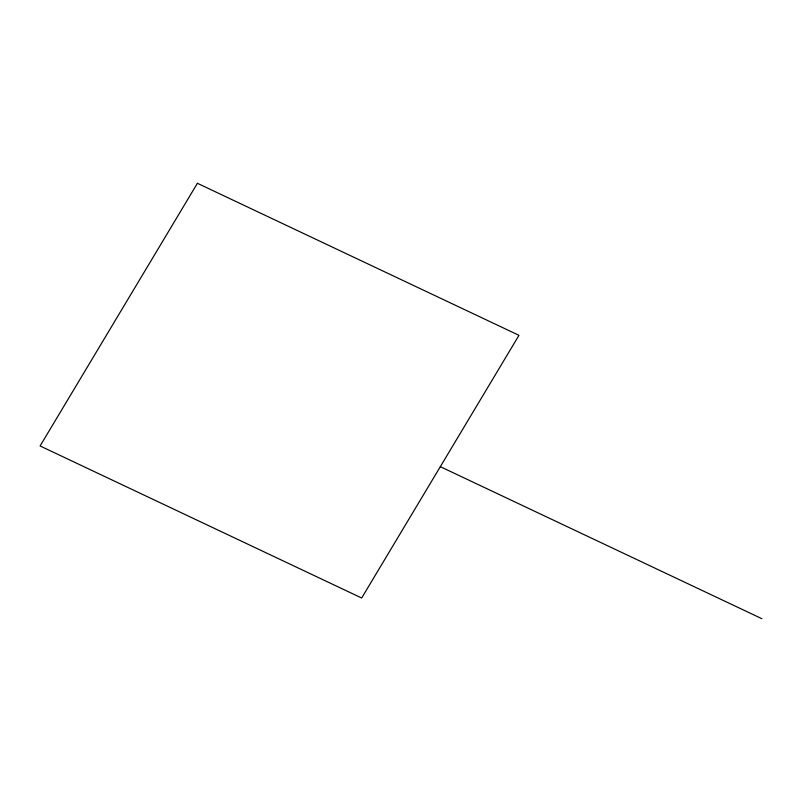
<?xml version="1.0" encoding="UTF-8"?>
<svg xmlns="http://www.w3.org/2000/svg" width="802" height="802" viewBox="0 0 802 802"><rect width="100%" height="100%" fill="white"/><g stroke="black" fill="none" stroke-linecap="round" stroke-linejoin="round"><path stroke-width="1.2" d="M440.328 466.674L761.9 618.713M197.402 183.287L40.1 445.962L361.672 598.011L518.974 335.326L197.402 183.287"/></g></svg>
